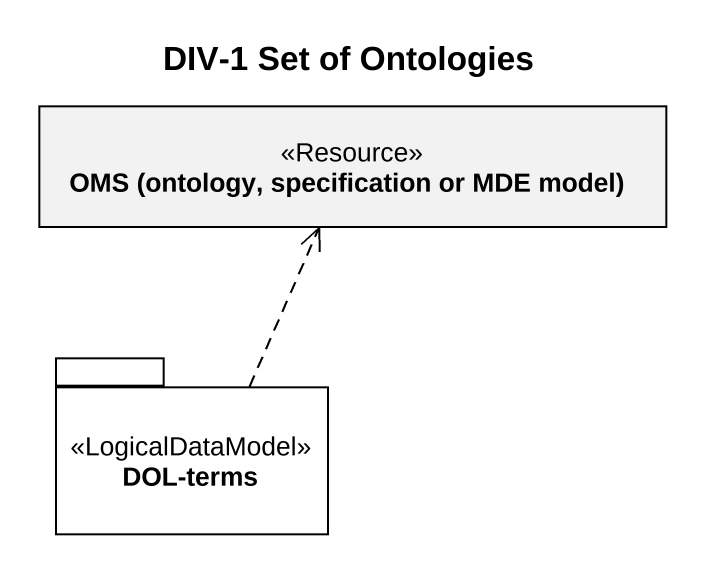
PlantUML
@startuml
title DIV-1 Set of Ontologies
hide circle
hide empty members
class "OMS (ontology, specification or MDE model)" as OMS_ontology_specification <<Resource>>
package "DOL-terms" as DOL_terms <<LogicalDataModel>> {
}
DOL_terms .up.> OMS_ontology_specification
@enduml
